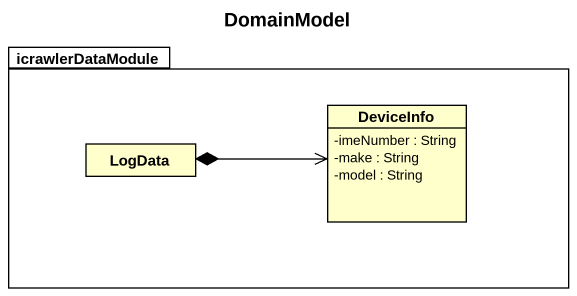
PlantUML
@startuml
title DomainModel
hide circle
hide empty members
skinparam classAttributeIconSize 0
package icrawlerDataModule {
  class DeviceInfo {
    -imeNumber : String
    -make : String
    -model : String
  }
  class LogData
}
LogData *-right-> DeviceInfo
@enduml
